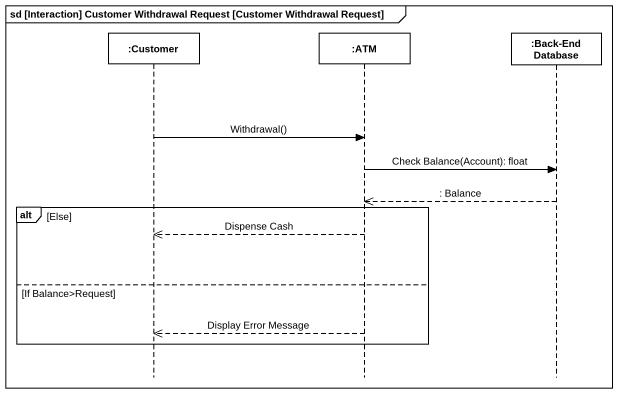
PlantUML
@startuml
mainframe sd [Interaction] Customer Withdrawal Request [Customer Withdrawal Request]
hide footbox
participant ":Customer" as Customer
participant ":ATM" as ATM
participant ":Back-End Database" as Back_End_Database

Customer -> ATM : Withdrawal()
ATM -> Back_End_Database : Check Balance(Account): float
Back_End_Database -->> ATM : : Balance
alt Else
  ATM -->> Customer : Dispense Cash
else If Balance>Request
  ATM -->> Customer : Display Error Message
end
@enduml
